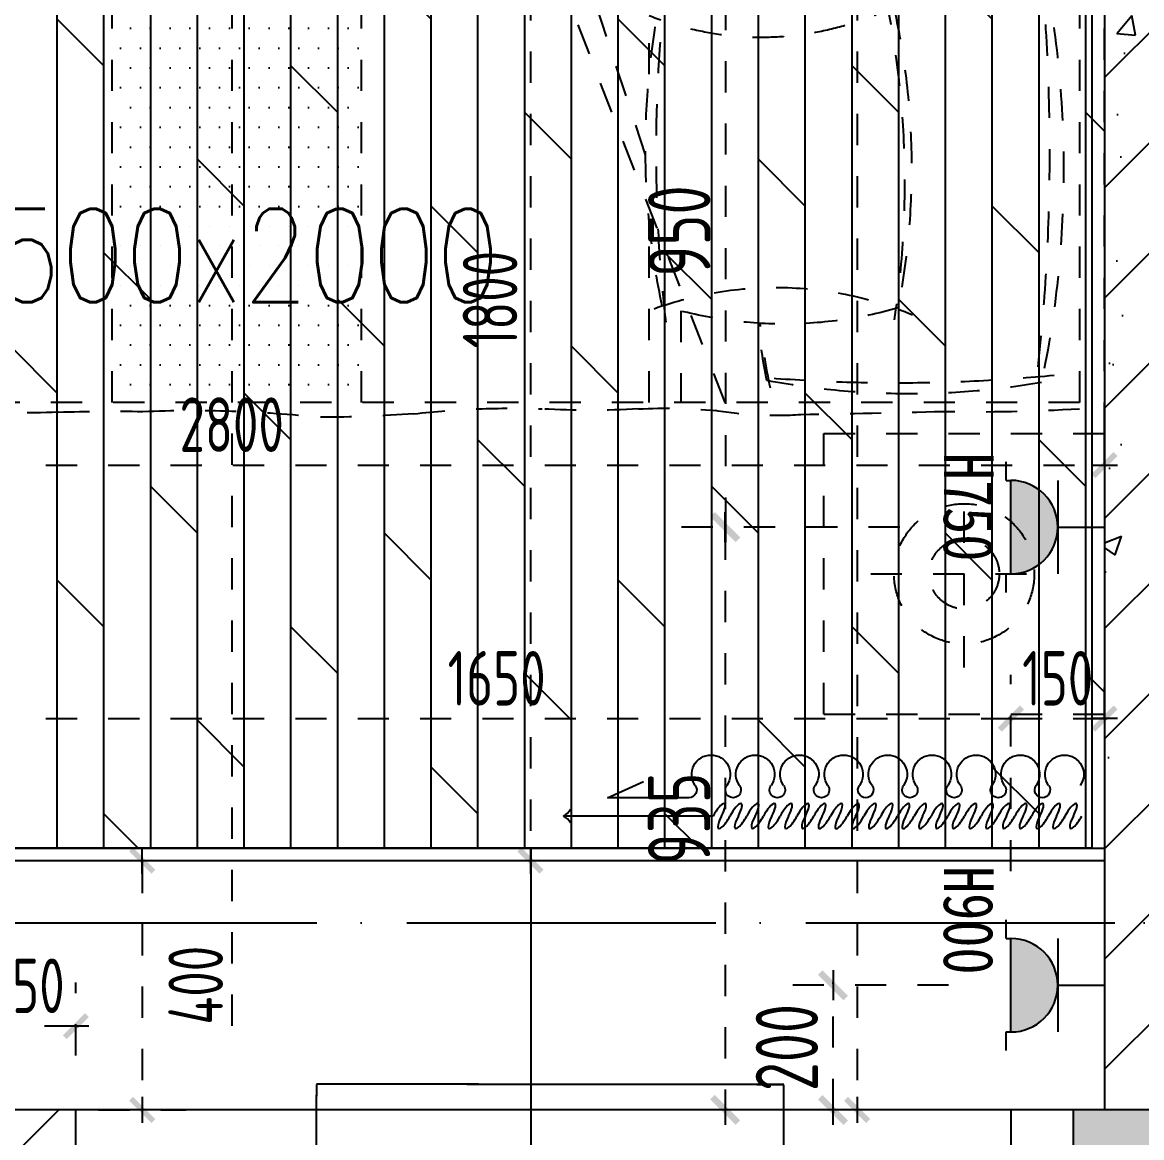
# Model space of a CAD drawing. Extents: x 133656 to 214778, y 12424 to 51506.
# Drawn here: x 160760 to 162556, y 14755 to 16544 of the extents above; entities that cross this region are included whole.
import ezdxf
from ezdxf.enums import TextEntityAlignment as Align

# ---------------------------------------------------------------- set-up
doc = ezdxf.new("R2010")
doc.units = 0
doc.header["$MEASUREMENT"] = 0
for name, pattern in [('1T4B 标准层$0$DASH', [0.35, 0.25, -0.1]), ('DASH', [0.35, 0.25, -0.1]), ('家具虚线平面', [100, 50, -50]), ('轴线', [1279.947105, 991.697132, -142.311249, 0, -145.938724])]:
    doc.linetypes.add(name, pattern=pattern)
doc.layers.get('Defpoints').update_dxf_attribs({"color": 8})
for name, color, linetype in [('A-HATH', 8, 'Continuous'), ('A31.土建轴线', 251, 'Continuous'), ('B6.新建墙体定位', 203, 'Continuous'), ('E1.地面-(平面图)', 136, 'Continuous'), ('E3.地面填充(网）', 250, 'Continuous'), ('F1.家具层', 51, 'Continuous'), ('F1.窗台面', 43, 'Continuous'), ('F3.公共层窗帘饰物等', 91, 'Continuous'), ('G1.天花造型', 30, 'Continuous'), ('G4.天花灯位', 71, 'Continuous'), ('H3.顶面烟感', 102, 'Continuous'), ('K2.强电插座', 132, 'Continuous'), ('PUB_HATCH', 8, 'Continuous'), ('WALL', 6, 'Continuous')]:
    doc.layers.add(name, color=color, linetype=linetype)
doc.layers.add('空调机位', color=43, linetype='DASH', lineweight=15)
doc.styles.add('_TCH_DIM', font='SIMPLEX.shx', dxfattribs={"bigfont": 'gbcbig.shx'})
doc.styles.add('dim_font', font='SIMPLEX.shx', dxfattribs={"width": 0.8})
doc.styles.add('hz_sgt', font='txt_g.shx', dxfattribs={"width": 0.7, "bigfont": 'hztxt_g.shx'})
doc.styles.add('标注数字', font='dim.shx', dxfattribs={"width": 0.8})
doc.styles.add('标题文字', font='')
doc.styles.get('标题文字').set_extended_font_data('SimSun')
doc.dimstyles.new('设计2017', dxfattribs={"dimscale": 100, "dimtxt": 2.5, "dimasz": 0.06, "dimexe": 2, "dimexo": 2.5, "dimgap": 0.6, "dimtad": 1, "dimdec": 0, "dimrnd": 5, "dimzin": 0, "dimdsep": 46, "dimtxsty": '标注数字', "dimblk": 'HBA_DIMENSION_TICK', "dimcen": 0.125, "dimclrd": 44, "dimclre": 44, "dimclrt": 50, "dimadec": 0, "dimazin": 0, "dimtfac": 1, "dimtdec": 0, "dimtix": 1, "dimtmove": 0, "dimatfit": 3, "dimldrblk": 'HBA_Leader_Arrow', "dimfxl": 7, "dimfxlon": 1, "dimtvp": 1, "dimtolj": 1, "dimtzin": 0, "dimarcsym": 0})

# ---------------------------------------------------------------- blocks, each defined once
blk = doc.blocks.new('AC')
at = {"layer": 'A-HATH', "linetype": '1T4B 标准层$0$DASH'}
blk.add_lwpolyline([(0, 350), (0, 0), (750, 0), (750, 350)], close=True, dxfattribs=at)
at = {"layer": 'A-HATH', "style": 'dim_font', "width": 0.8}
blk.add_text('AC', height=150, rotation=360, dxfattribs=at).set_placement((269.6, 97.9))
blk = doc.blocks.new('空调室外机1')
at = {"layer": 'A-HATH', "linetype": '1T4B 标准层$0$DASH'}
blk.add_lwpolyline([(29.4, -142.2), (29, -492.2), (779, -493), (779.4, -143)], close=True, dxfattribs=at)
blk.add_lwpolyline([(29.4, -142.2), (29, -492.2), (779, -493), (779.4, -143)], close=True, dxfattribs=at)
blk.add_lwpolyline([(29.4, -142.2), (29, -492.2), (779, -493), (779.4, -143)], close=True, dxfattribs=at)
at = {"layer": '空调机位', "extrusion": (0, 0, -1), "xscale": -1, "zscale": -1, "rotation": 0.06593979593669808}
blk.add_blockref('AC', (-29, -492.2), dxfattribs=at)
at = {"style": 'hz_sgt', "width": 0.7}
blk.add_attdef('2', text='', height=250, dxfattribs=at).set_placement((312.5, -416.4), align=Align.RIGHT)
at = {"layer": 'A-HATH', "style": 'dim_font', "width": 0.8}
blk.add_text('AC', height=150, rotation=359.9341, dxfattribs=at).set_placement((298.8, -394.6))
blk.add_text('AC', height=150, rotation=359.9341, dxfattribs=at).set_placement((298.8, -394.6))
blk.add_text('AC', height=150, rotation=359.9341, dxfattribs=at).set_placement((298.8, -394.6))
blk = doc.blocks.new('A$C550E6FFC')
at = {"linetype": '家具虚线平面'}
for p, q in [((450, 450), (0, 450)), ((0, 0), (0, 450)), ((450, 450), (450, 0)), ((225, 375), (225, 75)), ((375, 225), (75, 225)), ((450, 0), (0, 0))]:
    blk.add_line(p, q, dxfattribs=at)
for radius in [112.5, 56.2]:
    blk.add_circle((225, 225), radius, dxfattribs=at)
blk = doc.blocks.new('DRAPES2')
for p, q in [((0, 0), (82, 37.3)), ((186.3, 0), (0, 0))]:
    blk.add_line(p, q)
at = {"linetype": 'ByBlock', "extrusion": (0, 0, -1)}
for centre, major_axis, start_param, end_param in [((236.9, 53.6), (-31.3, 31.3), 4.8823, 7.06864), ((236.9, 53.6), (-31.3, 31.3), 0.785455, 2.971795), ((338.2, 53.5), (31.3, 31.3), 3.311504, 5.497844), ((338.2, 53.5), (-31.3, 31.3), 0.785455, 2.971795), ((439.4, 53.5), (-31.3, 31.3), 4.8823, 7.06864), ((439.4, 53.5), (-31.3, 31.3), 0.785455, 2.971795), ((540.7, 53.5), (31.3, 31.3), 3.311504, 5.497844), ((540.7, 53.5), (31.3, 31.3), -0.785341, 1.400999), ((641.9, 53.5), (-31.3, 31.3), 4.8823, 7.06864), ((641.9, 53.5), (-31.3, 31.3), 0.785455, 2.971795), ((743.2, 53.5), (31.3, 31.3), 3.311504, 5.497844), ((743.2, 53.5), (-31.3, 31.3), 0.785455, 2.971795), ((844.4, 53.5), (-31.3, 31.3), 4.8823, 7.06864), ((844.4, 53.5), (-31.3, 31.3), 0.785455, 2.971795), ((945.7, 53.5), (31.3, 31.3), 3.311504, 5.497844), ((945.7, 53.5), (31.3, 31.3), -0.785341, 1.400999), ((186.3, 17.8), (-12.6, 12.6), 1.740708, 3.927048), ((287.6, 17.7), (-12.6, 12.6), 1.740708, 6.113388), ((388.8, 17.7), (-12.6, 12.6), 1.740708, 6.113388), ((490.1, 17.7), (12.6, 12.6), 0.169911, 4.542591), ((591.3, 17.7), (12.6, 12.6), 2.356251, 4.542591), ((591.3, 17.7), (-12.6, 12.6), 1.740708, 3.927048), ((692.6, 17.7), (-12.6, 12.6), 1.740708, 6.113388), ((793.8, 17.7), (-12.6, 12.6), 1.740708, 6.113388), ((895.1, 17.7), (12.6, 12.6), 0.169911, 4.542591), ((996.3, 17.7), (12.6, 12.6), 2.356251, 4.542591)]:
    blk.add_ellipse(centre, major_axis=major_axis, ratio=1, start_param=start_param, end_param=end_param, dxfattribs=at)
at = {"extrusion": (0, 0, -1)}
for centre, major_axis, start_param, end_param in [((1046.7, 53.5), (-31.3, 31.3), 4.8823, 7.06864), ((1046.7, 53.5), (-31.3, 31.3), 0.785455, 2.971795), ((996.1, 17.7), (-12.6, 12.6), 1.740708, 3.927048)]:
    blk.add_ellipse(centre, major_axis=major_axis, ratio=1, start_param=start_param, end_param=end_param, dxfattribs=at)
blk = doc.blocks.new('06BDR-PR2')
blk.add_line((343.1, 0), (0, 0))
for centre, start, end in [((-16.4, 32.2), 296.9731, 333.1823), ((-16.4, -32.2), 26.8177, 63.0269)]:
    blk.add_arc(centre, 36.1, start, end)
for centre, major_axis, start_param, end_param in [((352.6, 0), (-16.5, -28.6), 1.716714, 4.858306), ((391, 0), (-16.5, -28.6), 1.716714, 4.858306), ((429.4, 0), (-16.5, -28.6), 1.716714, 4.858306), ((467.8, 0), (-16.5, -28.6), 1.716714, 4.858306), ((506.2, 0), (-16.5, -28.6), 1.716714, 4.858306), ((544.6, 0), (-16.5, -28.6), 1.716714, 4.858306), ((583, 0), (-16.5, -28.6), 1.716714, 4.858306), ((621.3, 0), (16.5, 28.6), 4.858306, 7.999899), ((659.7, 0), (16.5, 28.6), 4.858306, 7.999899), ((698.1, 0), (16.5, 28.6), 4.858306, 7.999899), ((736.5, 0), (16.5, 28.6), 4.858306, 7.999899), ((774.9, 0), (16.5, 28.6), 4.858306, 7.999899), ((813.3, 0), (16.5, 28.6), 4.858306, 7.999899), ((851.7, 0), (-16.5, -28.6), 1.716714, 4.858306), ((890, 0), (-16.5, -28.6), 1.716714, 4.858306), ((928.4, 0), (-16.5, -28.6), 1.716714, 4.858306), ((966.8, 0), (-16.5, -28.6), 1.716714, 4.858306), ((1005.2, 0), (-16.5, -28.6), 1.716714, 4.858306), ((1043.6, 0), (-16.5, -28.6), 1.716714, 4.858306), ((1082, 0), (-16.5, -28.6), 1.716714, 4.858306), ((1120.4, 0), (-16.5, -28.6), 1.716714, 4.858306), ((1158.7, 0), (-16.5, -28.6), 1.716714, 4.858306), ((371.8, 0), (-16.5, -28.6), 4.858306, 7.999899), ((410.2, 0), (-16.5, -28.6), 4.858306, 7.999899), ((448.6, 0), (-16.5, -28.6), 4.858306, 7.999899), ((487, 0), (-16.5, -28.6), 4.858306, 7.999899), ((525.4, 0), (-16.5, -28.6), 4.858306, 7.999899), ((563.8, 0), (-16.5, -28.6), 4.858306, 7.999899), ((602.2, 0), (16.5, 28.6), 1.716714, 4.858306), ((640.5, 0), (16.5, 28.6), 1.716714, 4.858306), ((678.9, 0), (16.5, 28.6), 1.716714, 4.858306), ((717.3, 0), (16.5, 28.6), 1.716714, 4.858306), ((755.7, 0), (16.5, 28.6), 1.716714, 4.858306), ((794.1, 0), (16.5, 28.6), 1.716714, 4.858306), ((832.5, 0), (16.5, 28.6), 1.716714, 4.858306), ((870.9, 0), (-16.5, -28.6), 4.858306, 7.999899), ((909.2, 0), (-16.5, -28.6), 4.858306, 7.999899), ((947.6, 0), (-16.5, -28.6), 4.858306, 7.999899), ((986, 0), (-16.5, -28.6), 4.858306, 7.999899), ((1024.4, 0), (-16.5, -28.6), 4.858306, 7.999899), ((1062.8, 0), (-16.5, -28.6), 4.858306, 7.999899), ((1101.2, 0), (-16.5, -28.6), 4.858306, 7.999899), ((1139.6, 0), (-16.5, -28.6), 4.858306, 7.999899), ((1177.9, 0), (-16.5, -28.6), 4.858306, 7.999899)]:
    blk.add_ellipse(centre, major_axis=major_axis, ratio=0.254545, start_param=start_param, end_param=end_param)
blk = doc.blocks.new('HBA_DIMENSION_TICK')
at = {"color": 0, "linetype": 'ByBlock'}
for p, q in [((-10, 0), (0, 0)), ((0, 0), (10, 0))]:
    blk.add_line(p, q, dxfattribs=at)
at = {"color": 50, "linetype": 'ByBlock'}
blk.add_solid([(-10, -7), (-7, -10), (7, 10), (10, 7)], dxfattribs=at)
blk = doc.blocks.new('*D101')
at = {"layer": 'Defpoints', "color": 0, "linetype": '家具虚线平面', "transparency": 16777216}
for p in [(162346.1, 15734.6), (161887.7, 14799.6), (162346.1, 14799.6)]:
    blk.add_point(p, dxfattribs=at)
at = {"layer": 'K2.强电插座', "color": 44, "linetype": '家具虚线平面', "lineweight": -2, "transparency": 16777216}
for p, q in [((162167.7, 15734.6), (161807.7, 15734.6)), ((161887.7, 15732.2), (161887.7, 14802)), ((162167.7, 14799.6), (161807.7, 14799.6))]:
    blk.add_line(p, q, dxfattribs=at)
at = {"layer": 'K2.强电插座', "color": 44, "linetype": '家具虚线平面', "lineweight": -2, "transparency": 16777216, "xscale": 2.4, "yscale": 2.4, "zscale": 2.4}
for p, rotation in [((161887.7, 15734.6), 90), ((161887.7, 14799.6), 270)]:
    blk.add_blockref('HBA_DIMENSION_TICK', p, dxfattribs=dict(at, rotation=rotation))
at = {"layer": 'K2.强电插座', "color": 50, "linetype": '家具虚线平面', "transparency": 16777216, "insert": (161813.7, 15267.1), "char_height": 100, "attachment_point": 5, "rotation": 90, "style": '标注数字'}
blk.add_mtext('\\A1;935', dxfattribs=at)
blk = doc.blocks.new('HBA_Leader_Arrow')
at = {"color": 0, "linetype": 'ByBlock', "ltscale": 0.5}
blk.add_line((3.5, 0), (-10, 0), dxfattribs=at)
for points in [[(-10.99, 11.28), (-6.57, 14.38), (-0.55, 0), (3.5, 0)], [(-10.99, -11.28), (-6.57, -14.38), (-0.55, 0), (3.5, 0)]]:
    blk.add_solid(points, dxfattribs=at)
blk = doc.blocks.new('不间断电源')
h = blk.add_hatch(color=8)
h.dxf.hatch_style = 1
h.paths.add_polyline_path([(-70.3, 140.6, 1), (70.3, 140.6)])
for p, q in [((-98.4, 147.7), (-70.3, 147.7)), ((-70.3, 147.7), (-70.3, 140.6)), ((-70.3, 140.6), (70.3, 140.6)), ((70.3, 147.7), (70.3, 140.6)), ((70.3, 147.7), (98.4, 147.7)), ((70.3, 70.3), (-70.3, 70.3)), ((0, 70.3), (0, 0))]:
    blk.add_line(p, q)
blk.add_arc((0, 140.6), 70.3, 180, 0)
at = {"color": 1, "style": '标题文字'}
blk.add_attdef('REF.', (86, 32.6), '', height=70.9, dxfattribs=at)
blk = doc.blocks.new('*D129')
at = {"layer": 'Defpoints', "color": 0, "linetype": '家具虚线平面', "transparency": 16777216}
for p in [(162255.4, 16684.6), (161888, 15734.6), (162346.1, 15734.6)]:
    blk.add_point(p, dxfattribs=at)
at = {"layer": 'K2.强电插座', "color": 44, "linetype": '家具虚线平面', "lineweight": -2, "transparency": 16777216}
for p, q in [((162155.4, 16684.6), (161808, 16684.6)), ((161888, 16682.2), (161888, 15737)), ((162168, 15734.6), (161808, 15734.6))]:
    blk.add_line(p, q, dxfattribs=at)
at = {"layer": 'K2.强电插座', "color": 44, "linetype": '家具虚线平面', "lineweight": -2, "transparency": 16777216, "xscale": 2.4, "yscale": 2.4, "zscale": 2.4}
for p, rotation in [((161888, 16684.6), 90), ((161888, 15734.6), 270)]:
    blk.add_blockref('HBA_DIMENSION_TICK', p, dxfattribs=dict(at, rotation=rotation))
at = {"layer": 'K2.强电插座', "color": 50, "linetype": '家具虚线平面', "transparency": 16777216, "insert": (161814, 16209.6), "char_height": 100, "attachment_point": 5, "rotation": 90, "style": '标注数字'}
blk.add_mtext('\\A1;950', dxfattribs=at)
blk = doc.blocks.new('结构')
at = {"layer": 'A-HATH'}
blk.add_hatch(color=256, dxfattribs=at).paths.add_polyline_path([(-200, -6450), (-200, -6750), (500, -6750), (500, -6550), (0, -6550), (0, -6250), (-250, -6250), (-250, -6450)], flags=0)
at = {"layer": 'WALL'}
blk.add_lwpolyline([(-200, -6450), (-200, -6750), (500, -6750), (500, -6550), (0, -6550), (0, -6250), (-200, -6250), (-250, -6250), (-250, -6450), (-200, -6450)], close=True, dxfattribs=at)
blk = doc.blocks.new('1500')
at = {"linetype": '家具虚线平面'}
h = blk.add_hatch(dxfattribs=at)
h.set_pattern_fill('DOTS', color=8, scale=20, style=0)
h.set_pattern_definition([(360, (-1254054.524, -248958.56), (15.875, 31.75), [0, -31.75])])
h.paths.add_polyline_path([(1191.6, -750), (1591.6, -750), (1591.6, 750), (1191.6, 750)])
at = {"color": 0, "linetype": '家具虚线平面'}
for p, q in [((40, 750), (2000, 750)), ((2000, -750), (2000, 750)), ((40, -750), (2000, -750))]:
    blk.add_line(p, q, dxfattribs=at)
at = {"color": 8, "linetype": '家具虚线平面'}
for p, q in [((608.6, -750), (1191.6, 747.3)), ((679.6, 750), (679.6, 603.2)), ((730.4, 460.2), (730.4, 750)), ((736.2, -352.8), (1098.9, 750)), ((1191.6, -750), (1191.6, 750)), ((1591.6, -750), (1591.6, 750)), ((730.4, -223.4), (730.4, 223.4)), ((679.6, 111.8), (679.6, -111.8)), ((730.4, -750), (730.4, -460.2)), ((679.6, -603.2), (679.6, -750))]:
    blk.add_line(p, q, dxfattribs=at)
for points in [[(1542.6, -764.4, -0.011501), (1678.1, -765.4, 0.027887), (1831.9, -764.1, -0.011645), (2003.7, -768.1, 0.522577), (2091, -657.1, 0.144021), (2067.2, -599, -0.173239), (2048.7, -565.8, -0.167481), (2043.4, -557.6, -0.159493), (2036.9, -509.9, 0.276026), (2036.8, -463.5, 0.033168), (2030.6, -349.6, -0.055834), (2032.6, -440.8, 0.023628), (2030.5, -340.8, -0.024964), (2032.9, 201.3, 0.053528), (2039.8, 241.8, 0.053528), (2032.9, 282.3, -0.095225), (2030.5, 424.4, 0.062768), (2032.6, 462, -0.036947), (2030.6, 599.8, -0.036442), (2045.7, 734.8, 0.141351), (2048.2, 865.6, -0.119346), (2068.6, 678.1, 0.123892), (2110, 731.4, 0.37589), (2076.7, 805.7, 0.329446), (1951.9, 788.7, -0.211134), (1910.9, 771.8, 0.024888), (1773.9, 765.1, -0.06219), (1646.7, 760.4, -0.218233), (1530.5, 793, 0.123513), (1430.6, 814.3, 0.129887), (1334.7, 793.7, -0.095063), (1202.3, 773.8, 0.016498), (1052.3, 768.2, -0.039412), (846.3, 760.4, 0.025508), (692.1, 760.4, -0.038458), (568.4, 763, 0.058958), (431.3, 769.7, 0.00267), (202.8, 764.9, 0.013848), (40, 763.2, 0.011292)], [(40, -760.6, 0.018567), (258.2, -764.9, 0.00267), (486.8, -769.7, 0.058958), (623.8, -763, -0.038458), (747.5, -760.4, 0.025508), (901.7, -760.4, -0.039412), (1107.7, -768.2, 0.016498), (1257.7, -773.8)], [(1257.7, -773.8, -0.037552), (1542.6, -764.4)]]:
    blk.add_lwpolyline(points, format="xyb", dxfattribs=at)
at = {"color": 0, "linetype": '家具虚线平面'}
blk.add_lwpolyline([(0, 800), (40, 800), (40, -800), (0, -800), (0, 800), (40, 800)], dxfattribs=at)
at = {"color": 8, "linetype": '家具虚线平面'}
for centre, radius, start, end in [((312.9, -501.8), 1238, 79.3616, 99.8515), ((333.4, -1911.4), 2630.3, 84.9635, 95.5174), ((3271.7, 349), 3183.5, 173.1435, 185.4971), ((1736.1, 375.6), 1670.5, 168.1725, 191.2565), ((-793.5, 453.6), 1360.3, 7.146, 11.0766), ((1785.4, 397.2), 1464.7, 171.3531, 191.9267), ((514.4, -37.8), 661.9, 72.8591, 106.0737), ((-1658.4, 348.4), 2377.3, 354.0897, 6.5844), ((527.6, 1138.5), 573.1, 247.4626, 289.8839), ((1488.4, 373.6), 1178.9, 169.0137, 192.5266), ((-470.4, 341.8), 1206.6, 349.196, 12.1021), ((550.5, -316.9), 481.3, 69.6025, 118.0799), ((535.4, 1610), 1505.1, 262.4467, 276.8486), ((-136, 322.5), 695.2, 337.0324, 341.7616), ((-296.2, 266.2), 863.1, 345.6794, 349.2329), ((265.1, 1140.6), 1091.3, 260.4799, 283.8693), ((317.2, 1054), 1018.5, 256.7626, 283.379), ((317.2, -1054), 1018.5, 76.621, 103.2374), ((1736.1, -375.6), 1670.5, 168.7435, 191.8275), ((265.1, -1140.6), 1091.3, 76.1307, 99.5201), ((3271.7, -349), 3183.5, 174.5029, 186.8565), ((-136, -322.5), 695.2, 18.2384, 22.9676), ((-296.2, -266.2), 863.1, 10.7671, 14.3206), ((1785.4, -397.2), 1464.7, 168.0733, 188.6469), ((550.5, 316.9), 481.3, 241.9201, 291.9524), ((535.4, -1610), 1505.1, 83.1514, 97.5533), ((-1658.4, -348.4), 2377.3, 353.4156, 5.9103), ((1488.4, -373.6), 1178.9, 167.4734, 190.9863), ((-470.4, -341.8), 1206.6, 347.8979, 10.804), ((527.6, -1138.5), 573.1, 70.1161, 112.5374), ((514.4, 37.8), 661.9, 253.9263, 287.1409), ((-530.6, -507.4), 1088.8, 348.3661, 353.9028), ((-793.5, -453.6), 1360.3, 348.9234, 352.854), ((333.4, 1911.4), 2630.3, 264.4826, 275.0365), ((312.9, 501.8), 1238, 260.1485, 280.6384)]:
    blk.add_arc(centre, radius, start, end, dxfattribs=at)
blk = doc.blocks.new('*D326')
at = {"layer": 'Defpoints', "color": 0, "linetype": '家具虚线平面', "transparency": 16777216}
for p in [(162060.7, 14999.6), (162346.1, 14999.6), (162496.1, 14799.6)]:
    blk.add_point(p, dxfattribs=at)
at = {"layer": 'K2.强电插座', "color": 44, "linetype": '家具虚线平面', "lineweight": -2, "transparency": 16777216}
for p, q in [((162246.1, 14999.6), (161980.7, 14999.6)), ((162060.7, 15002), (162060.7, 15004.4)), ((162060.7, 14799.6), (162060.7, 14999.6)), ((162340.7, 14799.6), (161980.7, 14799.6)), ((162060.7, 14797.2), (162060.7, 14794.8))]:
    blk.add_line(p, q, dxfattribs=at)
at = {"layer": 'K2.强电插座', "color": 44, "linetype": '家具虚线平面', "lineweight": -2, "transparency": 16777216, "xscale": 2.4, "yscale": 2.4, "zscale": 2.4}
for p, rotation in [((162060.7, 14999.6), 270), ((162060.7, 14799.6), 90)]:
    blk.add_blockref('HBA_DIMENSION_TICK', p, dxfattribs=dict(at, rotation=rotation))
at = {"layer": 'K2.强电插座', "color": 50, "linetype": '家具虚线平面', "transparency": 16777216, "insert": (161986.7, 14899.6), "char_height": 100, "attachment_point": 5, "rotation": 90, "style": '标注数字'}
blk.add_mtext('\\A1;200', dxfattribs=at)
blk = doc.blocks.new('*D476')
at = {"layer": 'B6.新建墙体定位', "color": 44, "linetype": '家具虚线平面', "lineweight": -2, "transparency": 16777216}
for p, q in [((160696.1, 15287.1), (160696.1, 15497.4)), ((162346.1, 15182.4), (162346.1, 15497.4)), ((160698.2, 15427.4), (162344, 15427.4))]:
    blk.add_line(p, q, dxfattribs=at)
at = {"layer": 'Defpoints', "color": 0, "linetype": '家具虚线平面', "transparency": 16777216}
for p in [(162346.1, 15427.4), (160696.1, 15199.6), (162346.1, 14799.6)]:
    blk.add_point(p, dxfattribs=at)
at = {"layer": 'B6.新建墙体定位', "color": 44, "linetype": '家具虚线平面', "lineweight": -2, "transparency": 16777216, "xscale": 2.1, "yscale": 2.1, "zscale": 2.1, "rotation": 180}
blk.add_blockref('HBA_DIMENSION_TICK', (160696.1, 15427.4), dxfattribs=at)
at = {"layer": 'B6.新建墙体定位', "color": 44, "linetype": '家具虚线平面', "lineweight": -2, "transparency": 16777216, "xscale": 2.1, "yscale": 2.1, "zscale": 2.1}
blk.add_blockref('HBA_DIMENSION_TICK', (162346.1, 15427.4), dxfattribs=at)
at = {"layer": 'B6.新建墙体定位', "color": 50, "linetype": '家具虚线平面', "transparency": 16777216, "insert": (161521.1, 15492.1), "char_height": 87.5, "attachment_point": 5, "style": '标注数字'}
blk.add_mtext('\\A1;1650', dxfattribs=at)
blk = doc.blocks.new('*D477')
at = {"layer": 'B6.新建墙体定位', "color": 44, "linetype": '家具虚线平面', "lineweight": -2, "transparency": 16777216}
for p, q in [((162346.1, 15182.4), (162346.1, 15497.4)), ((162496.1, 15427.4), (162496.1, 15497.4)), ((162344, 15427.4), (162341.9, 15427.4)), ((162346.1, 15427.4), (162496.1, 15427.4)), ((162498.2, 15427.4), (162500.3, 15427.4))]:
    blk.add_line(p, q, dxfattribs=at)
at = {"layer": 'Defpoints', "color": 0, "linetype": '家具虚线平面', "transparency": 16777216}
for p in [(162496.1, 15427.4), (162496.1, 15427.4), (162346.1, 14799.6)]:
    blk.add_point(p, dxfattribs=at)
at = {"layer": 'B6.新建墙体定位', "color": 44, "linetype": '家具虚线平面', "lineweight": -2, "transparency": 16777216, "xscale": 2.1, "yscale": 2.1, "zscale": 2.1}
blk.add_blockref('HBA_DIMENSION_TICK', (162346.1, 15427.4), dxfattribs=at)
at = {"layer": 'B6.新建墙体定位', "color": 44, "linetype": '家具虚线平面', "lineweight": -2, "transparency": 16777216, "xscale": 2.1, "yscale": 2.1, "zscale": 2.1, "rotation": 180}
blk.add_blockref('HBA_DIMENSION_TICK', (162496.1, 15427.4), dxfattribs=at)
at = {"layer": 'B6.新建墙体定位', "color": 50, "linetype": '家具虚线平面', "transparency": 16777216, "insert": (162421.1, 15492.1), "char_height": 87.5, "attachment_point": 5, "style": '标注数字'}
blk.add_mtext('\\A1;150', dxfattribs=at)
blk = doc.blocks.new('*D478')
at = {"layer": 'B6.新建墙体定位', "color": 44, "linetype": '家具虚线平面', "lineweight": -2, "transparency": 16777216}
for p, q in [((162496.1, 15834.2), (162496.1, 15904.2)), ((159696.1, 15834.2), (159696.1, 15764.2)), ((159698.2, 15834.2), (162494, 15834.2))]:
    blk.add_line(p, q, dxfattribs=at)
at = {"layer": 'Defpoints', "color": 0, "linetype": '家具虚线平面', "transparency": 16777216}
for p in [(159696.1, 15842.7), (162496.1, 15834.2), (162496.1, 15834.2)]:
    blk.add_point(p, dxfattribs=at)
at = {"layer": 'B6.新建墙体定位', "color": 44, "linetype": '家具虚线平面', "lineweight": -2, "transparency": 16777216, "xscale": 2.1, "yscale": 2.1, "zscale": 2.1, "rotation": 180}
blk.add_blockref('HBA_DIMENSION_TICK', (159696.1, 15834.2), dxfattribs=at)
at = {"layer": 'B6.新建墙体定位', "color": 44, "linetype": '家具虚线平面', "lineweight": -2, "transparency": 16777216, "xscale": 2.1, "yscale": 2.1, "zscale": 2.1}
blk.add_blockref('HBA_DIMENSION_TICK', (162496.1, 15834.2), dxfattribs=at)
at = {"layer": 'B6.新建墙体定位', "color": 50, "linetype": '家具虚线平面', "transparency": 16777216, "insert": (161096.1, 15899), "char_height": 87.5, "attachment_point": 5, "style": '标注数字'}
blk.add_mtext('\\A1;2800', dxfattribs=at)
blk = doc.blocks.new('*D482')
at = {"layer": 'B6.新建墙体定位', "color": 44, "linetype": '家具虚线平面', "lineweight": -2, "transparency": 16777216}
for p, q in [((160783.6, 15199.6), (161022.6, 15199.6)), ((160952.6, 15197.5), (160952.6, 14801.7)), ((160882.5, 14799.6), (161022.6, 14799.6))]:
    blk.add_line(p, q, dxfattribs=at)
at = {"layer": 'Defpoints', "color": 0, "linetype": '家具虚线平面', "transparency": 16777216}
for p in [(160696.1, 15199.6), (160795, 14799.6), (160952.6, 14799.6)]:
    blk.add_point(p, dxfattribs=at)
at = {"layer": 'B6.新建墙体定位', "color": 44, "linetype": '家具虚线平面', "lineweight": -2, "transparency": 16777216, "xscale": 2.1, "yscale": 2.1, "zscale": 2.1}
for p, rotation in [((160952.6, 15199.6), 90), ((160952.6, 14799.6), 270)]:
    blk.add_blockref('HBA_DIMENSION_TICK', p, dxfattribs=dict(at, rotation=rotation))
at = {"layer": 'B6.新建墙体定位', "color": 50, "linetype": '家具虚线平面', "transparency": 16777216, "insert": (161038.4, 14999.6), "char_height": 87.5, "attachment_point": 5, "rotation": 90, "style": '标注数字'}
blk.add_mtext('\\A1;400', dxfattribs=at)
blk = doc.blocks.new('*D483')
at = {"layer": 'B6.新建墙体定位', "color": 44, "linetype": '家具虚线平面', "lineweight": -2, "transparency": 16777216}
for p, q in [((160696.1, 14887.1), (160696.1, 15004)), ((160846.1, 14887.1), (160846.1, 15004)), ((160694, 14934), (160691.9, 14934)), ((160846.1, 14934), (160696.1, 14934)), ((160848.2, 14934), (160850.3, 14934))]:
    blk.add_line(p, q, dxfattribs=at)
at = {"layer": 'Defpoints', "color": 0, "linetype": '家具虚线平面', "transparency": 16777216}
for p in [(160696.1, 14934), (160696.1, 14799.6), (160846.1, 14799.6)]:
    blk.add_point(p, dxfattribs=at)
at = {"layer": 'B6.新建墙体定位', "color": 44, "linetype": '家具虚线平面', "lineweight": -2, "transparency": 16777216, "xscale": 2.1, "yscale": 2.1, "zscale": 2.1}
blk.add_blockref('HBA_DIMENSION_TICK', (160696.1, 14934), dxfattribs=at)
at = {"layer": 'B6.新建墙体定位', "color": 44, "linetype": '家具虚线平面', "lineweight": -2, "transparency": 16777216, "xscale": 2.1, "yscale": 2.1, "zscale": 2.1, "rotation": 180}
blk.add_blockref('HBA_DIMENSION_TICK', (160846.1, 14934), dxfattribs=at)
at = {"layer": 'B6.新建墙体定位', "color": 50, "linetype": '家具虚线平面', "transparency": 16777216, "insert": (160771.1, 14998.7), "char_height": 87.5, "attachment_point": 5, "style": '标注数字'}
blk.add_mtext('\\A1;150', dxfattribs=at)
blk = doc.blocks.new('*D484')
at = {"layer": 'B6.新建墙体定位', "color": 44, "linetype": '家具虚线平面', "lineweight": -2, "transparency": 16777216}
for p, q in [((162344.3, 18799.6), (162029.3, 18799.6)), ((162099.3, 18797.5), (162099.3, 14801.7)), ((162258.6, 14799.6), (162029.3, 14799.6))]:
    blk.add_line(p, q, dxfattribs=at)
at = {"layer": 'Defpoints', "color": 0, "linetype": '家具虚线平面', "transparency": 16777216}
for p in [(162496.1, 18799.6), (162099.3, 14799.6), (162346.1, 14799.6)]:
    blk.add_point(p, dxfattribs=at)
at = {"layer": 'B6.新建墙体定位', "color": 44, "linetype": '家具虚线平面', "lineweight": -2, "transparency": 16777216, "xscale": 2.1, "yscale": 2.1, "zscale": 2.1}
for p, rotation in [((162099.3, 18799.6), 90), ((162099.3, 14799.6), 270)]:
    blk.add_blockref('HBA_DIMENSION_TICK', p, dxfattribs=dict(at, rotation=rotation))
at = {"layer": 'B6.新建墙体定位', "color": 50, "linetype": '家具虚线平面', "transparency": 16777216, "insert": (162034.5, 16799.6), "char_height": 87.5, "attachment_point": 5, "rotation": 90, "style": '标注数字'}
blk.add_mtext('\\A1;4000', dxfattribs=at)
blk = doc.blocks.new('*D563')
at = {"layer": 'Defpoints', "color": 0, "linetype": '家具虚线平面', "transparency": 16777216}
for p in [(161436.2, 16999.6), (161446.1, 15199.6), (161575.3, 15199.6)]:
    blk.add_point(p, dxfattribs=at)
at = {"layer": 'H3.顶面烟感', "color": 44, "linetype": '家具虚线平面', "lineweight": -2, "transparency": 16777216}
for p, q in [((161523.7, 16999.6), (161645.3, 16999.6)), ((161575.3, 16997.5), (161575.3, 15201.7)), ((161533.6, 15199.6), (161645.3, 15199.6))]:
    blk.add_line(p, q, dxfattribs=at)
at = {"layer": 'H3.顶面烟感', "color": 44, "linetype": '家具虚线平面', "lineweight": -2, "transparency": 16777216, "xscale": 2.1, "yscale": 2.1, "zscale": 2.1}
for p, rotation in [((161575.3, 16999.6), 90), ((161575.3, 15199.6), 270)]:
    blk.add_blockref('HBA_DIMENSION_TICK', p, dxfattribs=dict(at, rotation=rotation))
at = {"layer": 'H3.顶面烟感', "color": 50, "linetype": '家具虚线平面', "transparency": 16777216, "insert": (161510.6, 16099.6), "char_height": 87.5, "attachment_point": 5, "rotation": 90, "style": '标注数字'}
blk.add_mtext('\\A1;1800', dxfattribs=at)

msp = doc.modelspace()

# ---------------------------------------------------------------- hatches: boundary and pattern name
at = {"layer": 'E3.地面填充(网）'}
h = msp.add_hatch(dxfattribs=at)
h.set_pattern_fill('DOLMIT', color=256, scale=300, angle=90)
h.set_pattern_definition([(90, (161266.07, 11899.63), (-75, 5e-15), []), (135, (161266.07, 11899.63), (-150, -150), [106.066, -212.132])])
h.paths.add_polyline_path([(160656.1, 15199.6), (160656.1, 15219.6), (162236.1, 15219.6), (162236.1, 15219.6), (162496.1, 15219.6), (162496.1, 18799.6), (159696.1, 18799.6), (159696.1, 15199.6)])
at = {"layer": 'PUB_HATCH'}
h = msp.add_hatch(dxfattribs=at)
h.set_pattern_fill('钢筋混凝土', color=256, scale=50, style=0)
h.set_pattern_definition([(45, (213521.12, 2073.4), (-88.38835, 88.38835), []), (50, (213521.12, 2073.4), (358.6301, -31.376), [37.5, -412.5]), (355, (213521.1, 2073.4), (-69.3757, 376.096), [30, -330]), (100.4514, (213551, 2070.8), (289.2547, 344.7198), [31.87, -350.571]), (46.1842, (213521.1, 2173.4), (533.6205, -82.7595), [56.25, -618.75]), (96.6356, (213565.6, 2166.5), (467.3314, 487.059), [47.805, -525.8565]), (351.1842, (213521.1, 2173.4), (467.331, 487.0593), [45, -495]), (21, (213571.12, 2148.4), (298.4535, -201.3094), [37.5, -412.5]), (326, (213571.1, 2148.4), (121.6577, 362.575), [30, -330]), (71.4514, (213596, 2131.63), (420.1113, 161.2652), [31.87, -350.571]), (37.5, (213521.12, 2073.4), (6.07993, 166.44693), [0, -326, 0, -335, 0, -331.25]), (7.5, (213521.12, 2073.4), (131.53477, 197.20586), [0, -191, 0, -318.5, 0, -126.25]), (327.5, (213409.62, 2073.4), (266.91122, -11.27744), [0, -125, 0, -390, 0, -517.5]), (317.5, (213359.62, 2073.4), (291.5931, 50.0525), [0, -162.5, 0, -259, 0, -367.5])])
h.paths.add_polyline_path([(162696.1, 14799.6), (162696.1, 16699.6), (162496.1, 16699.6), (162496.1, 14799.6)])
h = msp.add_hatch(dxfattribs=at)
h.set_pattern_fill('钢筋混凝土', color=256, scale=50, style=0)
h.set_pattern_definition([(45, (218171.12, -326.6), (-88.38835, 88.38835), []), (50, (218171.12, -326.6), (358.6301, -31.376), [37.5, -412.5]), (355, (218171.1, -326.6), (-69.3757, 376.096), [30, -330]), (100.4514, (218201, -329.2), (289.2547, 344.7198), [31.87, -350.571]), (46.1842, (218171.1, -226.6), (533.6205, -82.7595), [56.25, -618.75]), (96.6356, (218215.6, -233.5), (467.3314, 487.059), [47.805, -525.8565]), (351.1842, (218171.1, -226.6), (467.331, 487.0593), [45, -495]), (21, (218221.12, -251.6), (298.4535, -201.3094), [37.5, -412.5]), (326, (218221.1, -251.6), (121.6577, 362.575), [30, -330]), (71.4514, (218246, -268.37), (420.1113, 161.2652), [31.87, -350.571]), (37.5, (218171.12, -326.6), (6.07993, 166.44693), [0, -326, 0, -335, 0, -331.25]), (7.5, (218171.12, -326.6), (131.53477, 197.20586), [0, -191, 0, -318.5, 0, -126.25]), (327.5, (218059.62, -326.6), (266.91122, -11.27744), [0, -125, 0, -390, 0, -517.5]), (317.5, (218009.62, -326.6), (291.5931, 50.0525), [0, -162.5, 0, -259, 0, -367.5])])
h.paths.add_polyline_path([(160846.1, 14599.6), (160846.1, 14799.6), (160746.1, 14799.6), (160746.1, 14599.6)])

# ---------------------------------------------------------------- linework, layer by layer
at = {"layer": 'A31.土建轴线', "linetype": '轴线', "ltscale": 0.5}
msp.add_line((155616.2, 15099.6), (169796.1, 15099.6), dxfattribs=at)
at = {"layer": 'E1.地面-(平面图)', "color": 8}
msp.add_line((161576.1, 15219.6), (161576.1, 14734.6), dxfattribs=at)
at = {"layer": 'F1.窗台面'}
msp.add_lwpolyline([(160656.1, 15199.6), (160656.1, 15219.6), (162496.1, 15219.6)], dxfattribs=at)
at = {"layer": 'G1.天花造型'}
for p, q in [((160696.1, 15199.6), (162496.1, 15199.6)), ((162346.1, 14799.6), (160846.1, 14799.6))]:
    msp.add_line(p, q, dxfattribs=at)
msp.add_lwpolyline([(162476.1, 15219.6), (159716.1, 15219.6), (159716.1, 18779.6), (162476.1, 18779.6)], close=True, dxfattribs=at)
at = {"layer": 'G4.天花灯位', "linetype": '家具虚线平面'}
msp.add_line((161096.1, 16684.6), (161096.1, 14904.6), dxfattribs=at)
at = {"layer": 'WALL'}
for p, q in [((162496.1, 18799.6), (162496.1, 14799.6)), ((160846.1, 14799.6), (160696.1, 14799.6)), ((160846.1, 14599.6), (160846.1, 14799.6)), ((162496.1, 14799.6), (162346.1, 14799.6)), ((162346.1, 14799.6), (162346.1, 14599.6))]:
    msp.add_line(p, q, dxfattribs=at)

# ---------------------------------------------------------------- block references
at = {"layer": 'Defpoints', "color": 6, "extrusion": (0, 0, -1), "xscale": -1, "zscale": -1}
msp.add_blockref('空调室外机1', (-161202.5, 14983.1), dxfattribs=at)
at = {"layer": 'F1.家具层', "xscale": -1}
msp.add_blockref('1500', (162496.1, 16684.6), dxfattribs=at)
at = {"layer": 'F1.家具层', "extrusion": (0, 0, -1), "xscale": -1, "zscale": -1, "rotation": 180}
msp.add_blockref('A$C550E6FFC', (-162496.1, 15884.6), dxfattribs=at)
at = {"layer": 'F3.公共层窗帘饰物等', "xscale": 0.7, "yscale": 0.7, "zscale": 0.7, "rotation": 359.9999999854182}
for name, p in [('DRAPES2', (161699.2, 15300.5)), ('06BDR-PR2', (161628.4, 15271.1))]:
    msp.add_blockref(name, p, dxfattribs=at)
at = {"layer": 'K2.强电插座'}
ref = msp.add_blockref('不间断电源', (162496.1, 15734.6), dxfattribs=dict(at, xscale=1.066666666666561, yscale=1.066666666666561, zscale=1.066666666666561, rotation=90.00000002951766))
ref.add_attrib('REF.', 'H750', (162238.5, 15853.8), dxfattribs={"layer": '0', "color": 1, "height": 80, "rotation": 270, "style": '标题文字', "width": 0.8})
ref = msp.add_blockref('不间断电源', (162496.1, 14999.6), dxfattribs=dict(at, xscale=1.066666666666561, yscale=1.066666666666561, zscale=1.066666666666561, rotation=90.00000002951766))
ref.add_attrib('REF.', 'H900', (162238.5, 15190.9), dxfattribs={"layer": '0', "color": 1, "height": 80, "rotation": 270, "style": '标题文字', "width": 0.8})
at = {"layer": 'WALL'}
msp.add_blockref('结构', (162696.1, 21049.6), dxfattribs=at)

# ---------------------------------------------------------------- texts
at = {"layer": 'F1.家具层', "style": '_TCH_DIM', "width": 0.8}
msp.add_text('1500x2000', height=150, rotation=360, dxfattribs=at).set_placement((160616.3, 16095.3))

# ---------------------------------------------------------------- dimensions: what is measured, and where the dimension line sits
at = {"layer": 'B6.新建墙体定位', "linetype": '家具虚线平面'}
dim = msp.add_linear_dim(base=(162099.3, 14799.6), p1=(162496.1, 18799.6), p2=(162346.1, 14799.6), angle=90, dimstyle='设计2017', override={"dimscale": 35, "dimtmove": 1}, dxfattribs=at)
dim.commit()
dim.dimension.update_dxf_attribs({"geometry": '*D484', "text_midpoint": (162034.5, 16799.6)})
for base, p1, p2, override, picture, middle in [((162496.1, 15834.2), (159696.1, 15842.7), (162496.1, 15834.2), {"dimscale": 35, "dimtmove": 1}, '*D478', (161096.1, 15899)), ((162346.1, 15427.4), (160696.1, 15199.6), (162346.1, 14799.6), {"dimscale": 35, "dimtmove": 1}, '*D476', (161521.1, 15492.1)), ((162496.1, 15427.4), (162346.1, 14799.6), (162496.1, 15427.4), {"dimscale": 35, "dimtmove": 1}, '*D477', (162421.1, 15492.1)), ((160696.1, 14934), (160846.1, 14799.6), (160696.1, 14799.6), {"dimscale": 35, "dimtmove": 2}, '*D483', (160771.1, 14998.7))]:
    dim = msp.add_linear_dim(base=base, p1=p1, p2=p2, dimstyle='设计2017', override=override, dxfattribs=at)
    dim.commit()
    dim.dimension.update_dxf_attribs({"geometry": picture, "text_midpoint": middle})
dim = msp.add_linear_dim(base=(160952.6, 14799.6), p1=(160696.1, 15199.6), p2=(160795, 14799.6), angle=90, dimstyle='设计2017', override={"dimscale": 35, "dimtmove": 2}, dxfattribs=at)
dim.commit()
dim.dimension.update_dxf_attribs({"geometry": '*D482', "text_midpoint": (161038.4, 14999.6), "dimtype": 160})
at = {"layer": 'H3.顶面烟感', "linetype": '家具虚线平面'}
dim = msp.add_linear_dim(base=(161575.3, 15199.6), p1=(161436.2, 16999.6), p2=(161446.1, 15199.6), angle=90, dimstyle='设计2017', override={"dimscale": 35, "dimtmove": 1}, dxfattribs=at)
dim.commit()
dim.dimension.update_dxf_attribs({"geometry": '*D563', "text_midpoint": (161510.6, 16099.6)})
at = {"layer": 'K2.强电插座', "linetype": '家具虚线平面'}
for base, p1, p2, angle, picture, middle in [((161888, 15734.6), (162255.4, 16684.6), (162346.1, 15734.6), 270, '*D129', (161814, 16209.6)), ((161887.7, 14799.6), (162346.1, 15734.6), (162346.1, 14799.6), 90, '*D101', (161813.7, 15267.1)), ((162060.7, 14999.6), (162496.1, 14799.6), (162346.1, 14999.6), 90, '*D326', (161986.7, 14899.6))]:
    dim = msp.add_linear_dim(base=base, p1=p1, p2=p2, angle=angle, dimstyle='设计2017', override={"dimscale": 40, "dimrnd": 0, "dimtmove": 2}, dxfattribs=at)
    dim.commit()
    dim.dimension.update_dxf_attribs({"geometry": picture, "text_midpoint": middle})

doc.saveas('drawing.dxf')
